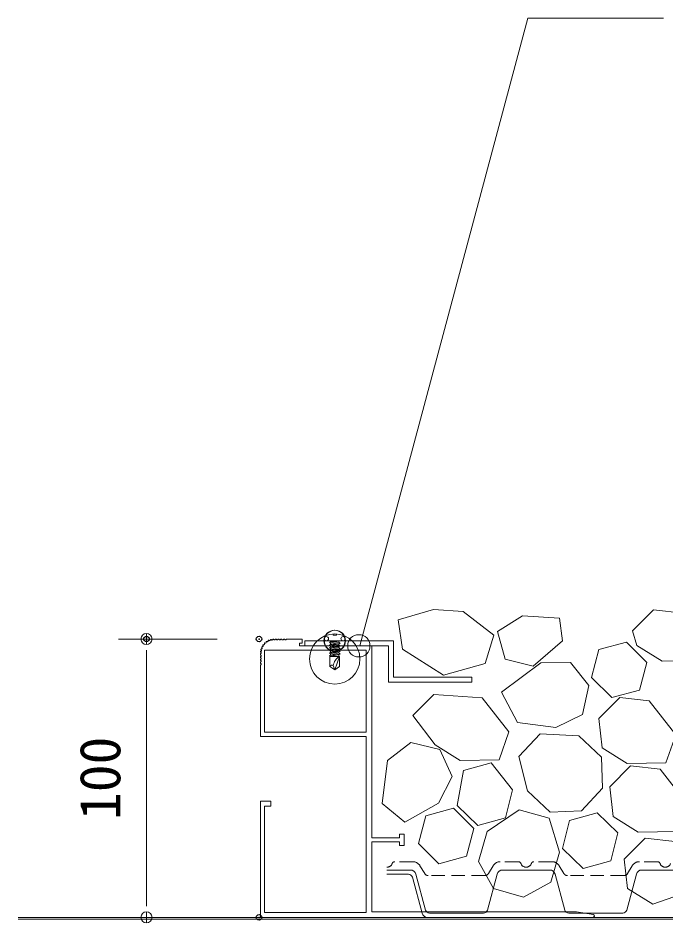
# Model space of a CAD drawing. Units: millimetres, scale not verified. Extents: x -1485 to 1485, y -1050 to 1050.
# Drawn here: x -796.9 to -564.1, y -223.3 to 101.8 of the extents above; entities that cross this region are included whole.
import ezdxf
from ezdxf.enums import TextEntityAlignment as Align

# ---------------------------------------------------------------- set-up
doc = ezdxf.new("R2010")
doc.units = ezdxf.units.MM
doc.header["$LTSCALE"] = 4
doc.header["$PDMODE"] = 32
doc.header["$PDSIZE"] = 2
doc.linetypes.add('DASHED1', pattern=[1.8, 1.2, -0.6])
for name, color, linetype, lineweight in [('0-0_0', 7, 'Continuous', 18), ('0-4_BOUSUI', 1, 'Continuous', 18), ('0-5_KANAMONO_SCREW', 4, 'Continuous', 18), ('0-7_KANAMONO', 4, 'Continuous', 18), ('0-8_MOJI', 7, 'Continuous', 18), ('0-9_ecom', 7, 'Continuous', 18), ('0-B_FD-L', 8, 'DASHED1', 18), ('0-D_00KANAMONO', 5, 'Continuous', 18)]:
    doc.layers.add(name, color=color, linetype=linetype, lineweight=lineweight)
doc.layers.add('0-1_DEFPOINTS', color=7, linetype='Continuous')
doc.layers.add('0-C_255', color=7, linetype='Continuous')
doc.styles.add('ＭＳ ゴシック', font='')
doc.styles.get('ＭＳ ゴシック').set_extended_font_data('MS Gothic')

# ---------------------------------------------------------------- blocks, each defined once
blk = doc.blocks.new('sd-n13')
at = {"layer": '0-5_KANAMONO_SCREW'}
for p, q in [((-3.75, 0), (3.75, 0)), ((-2.4, -0.5), (1.6, 0)), ((-2.4, -0.5), (-0.445, 0)), ((-1.9, -1), (2.009, 0)), ((-1.9, 0), (-1.9, -0.372)), ((-1.9, -1), (-2.4, -0.5)), ((-2.4, -1.7), (1.9, -0.6)), ((-2.4, -1.7), (2.4, -1.1)), ((-1.9, -2.2), (-2.4, -1.7)), ((-2.4, -2.9), (1.9, -1.8)), ((-2.4, -2.9), (2.4, -2.3)), ((-1.9, -3.4), (-2.4, -2.9)), ((-2.4, -4.1), (1.9, -3)), ((-2.4, -4.1), (2.4, -3.5)), ((-1.9, -1), (-1.9, -1.572)), ((-1.9, -2.2), (2.4, -1.1)), ((-1.9, -2.2), (-1.9, -2.772)), ((-1.9, -3.4), (2.4, -2.3)), ((-1.9, -3.4), (-1.9, -3.972)), ((-1.9, -4.6), (2.4, -3.5)), ((1.9, -0.028), (1.9, -0.6)), ((2.4, -1.1), (1.9, -0.6)), ((1.9, -1.228), (1.9, -1.8)), ((2.4, -2.3), (1.9, -1.8)), ((1.9, -2.428), (1.9, -3)), ((2.4, -3.5), (1.9, -3)), ((1.9, -3.628), (1.9, -4.2)), ((-1.9, -4.6), (-2.4, -4.1)), ((-2.4, -5.3), (1.9, -4.2)), ((-2.4, -5.3), (2.4, -4.7)), ((-1.9, -5.8), (-2.4, -5.3)), ((-2.4, -6.5), (1.9, -5.4)), ((-2.4, -6.5), (2.4, -5.9)), ((-1.9, -7), (-2.4, -6.5)), ((2.15, -7), (-2.15, -7)), ((-2.15, -11.495), (-2.15, -7)), ((-1.9, -4.6), (-1.9, -5.172)), ((-1.9, -5.8), (2.4, -4.7)), ((-1.9, -5.8), (-1.9, -6.372)), ((-1.9, -7), (2.4, -5.9)), ((0, -13), (2.15, -7)), ((2.4, -4.7), (1.9, -4.2)), ((1.9, -4.828), (1.9, -5.4)), ((2.4, -5.9), (1.9, -5.4)), ((1.9, -6.028), (1.9, -7)), ((2.15, -11.495), (2.15, -7)), ((0, -13), (-2.15, -11.495)), ((0, -13), (-0.635, -10.995)), ((0, -13), (2.15, -11.495))]:
    blk.add_line(p, q, dxfattribs=at)
blk.add_lwpolyline([(0.75, 3.175), (0.75, 2.675), (-0.75, 2.675), (-0.75, 3.175)], dxfattribs=at)
for centre, radius in [((-0.091, 0.076), 4.75), ((0.091, 0.076), 4.75), ((0, -8.096), 11.296), ((0, -8.096), 11.296), ((-3.75, 1), 1), ((3.75, 1), 1)]:
    blk.add_circle(centre, radius, dxfattribs=at)
for centre, radius, start, end in [((4.694, -11.742), 5.381, 118.2142, 172.01632), ((-1.206, -11.809), 0.995, 54.94761, 161.58289)]:
    blk.add_arc(centre, radius, start, end, dxfattribs=at)
blk = doc.blocks.new('1')
at = {"layer": '0-D_00KANAMONO'}
for p, q in [((753.65, 227.668), (753.595, 227.507)), ((754.099, 227.642), (753.971, 227.754)), ((754.488, 227.846), (754.406, 227.696)), ((754.926, 227.742), (754.819, 227.875)), ((755.452, 227.92), (755.211, 227.715)), ((755.952, 227.715), (755.711, 227.92)), ((756.452, 227.92), (756.211, 227.715)), ((756.952, 227.715), (756.711, 227.92)), ((757.452, 227.92), (757.211, 227.715)), ((757.952, 227.715), (757.711, 227.92)), ((758.452, 227.92), (758.211, 227.715)), ((758.952, 227.715), (758.711, 227.92)), ((759.452, 227.92), (759.211, 227.715)), ((750.542, 224.454), (750.381, 224.399)), ((750.56, 224.893), (750.648, 224.747)), ((750.869, 225.22), (750.701, 225.194)), ((750.963, 225.648), (751.025, 225.49)), ((751.324, 225.917), (751.154, 225.921)), ((751.491, 226.323), (751.524, 226.156)), ((751.893, 226.525), (751.726, 226.558)), ((752.129, 226.895), (752.132, 226.725)), ((752.559, 227.024), (752.401, 227.086)), ((752.855, 227.348), (752.829, 227.18)), ((753.302, 227.401), (753.157, 227.489)), ((750.334, 222.838), (750.129, 222.597)), ((750.129, 222.338), (750.334, 222.097)), ((750.334, 221.838), (750.129, 221.597)), ((750.129, 221.338), (750.334, 221.097)), ((750.174, 223.23), (750.307, 223.123)), ((750.353, 223.643), (750.203, 223.561)), ((750.295, 224.078), (750.407, 223.95)), ((750.334, 220.838), (750.129, 220.597)), ((750.129, 220.338), (750.334, 220.097)), ((750.334, 219.838), (750.129, 219.597)), ((750.129, 219.338), (750.334, 219.097)), ((750.334, 218.838), (750.129, 218.597)), ((750.082, 127.967), (869.582, 127.967))]:
    blk.add_line(p, q, dxfattribs=at)
for points in [[(869.663, 128.961), (863.582, 129.967), (790.082, 129.967), (790.082, 155.067), (800.082, 155.067), (800.082, 153.817), (801.782, 153.817), (801.782, 157.817), (800.082, 157.817), (800.082, 156.567), (790.082, 156.567), (790.082, 225.467), (764.082, 225.467), (764.082, 226.467), (765.082, 226.467), (765.082, 227.967), (759.582, 227.967)], [(750.082, 218.467), (750.082, 192.967), (788.082, 192.967), (788.082, 129.667), (751.582, 129.667), (751.582, 167.967), (753.782, 167.967), (753.782, 169.667), (750.082, 169.667), (750.082, 127.967)]]:
    blk.add_lwpolyline(points, dxfattribs=at)
blk.add_lwpolyline([(751.582, 223.967), (788.082, 223.967), (788.082, 194.467), (751.582, 194.467)], close=True, dxfattribs=at)
for centre, radius, start, end in [((753.839, 227.604), 0.2, 48.84705, 161.15295), ((754.231, 227.793), 0.2, 228.84705, 331.15295), ((754.663, 227.749), 0.2, 38.84705, 151.15295), ((755.082, 227.867), 0.2, 218.84705, 310.36125), ((755.582, 227.767), 0.2, 49.63875, 130.36125), ((756.082, 227.867), 0.2, 229.63875, 310.36125), ((756.582, 227.767), 0.2, 49.63875, 130.36125), ((757.082, 227.867), 0.2, 229.63875, 310.36125), ((757.582, 227.767), 0.2, 49.63875, 130.36125), ((758.082, 227.867), 0.2, 229.63875, 310.36125), ((758.582, 227.767), 0.2, 49.63875, 130.36125), ((759.082, 227.867), 0.2, 229.63875, 310.36125), ((759.582, 227.767), 0.2, 90, 130.36125), ((750.445, 224.21), 0.2, 108.84705, 221.15295), ((750.731, 224.996), 0.2, 98.84705, 211.15295), ((750.477, 224.643), 0.2, 288.84705, 31.15295), ((750.838, 225.417), 0.2, 278.84705, 21.15295), ((751.15, 225.721), 0.2, 88.84705, 201.15295), ((751.328, 226.117), 0.2, 268.84705, 11.15295), ((751.688, 226.362), 0.2, 78.84705, 191.15295), ((751.932, 226.721), 0.2, 258.84705, 1.15295), ((752.328, 226.899), 0.2, 68.84705, 181.15295), ((752.632, 227.211), 0.2, 248.84705, 351.15295), ((753.053, 227.318), 0.2, 58.84705, 171.15295), ((753.406, 227.572), 0.2, 238.84705, 341.15295), ((750.282, 222.467), 0.2, 139.63875, 220.36125), ((750.282, 221.467), 0.2, 139.63875, 220.36125), ((750.3, 223.386), 0.2, 118.84705, 231.15295), ((750.182, 222.967), 0.2, 319.63875, 51.15295), ((750.182, 221.967), 0.2, 319.63875, 40.36125), ((750.182, 220.967), 0.2, 319.63875, 40.36125), ((750.256, 223.818), 0.2, 298.84705, 41.15295), ((750.282, 220.467), 0.2, 139.63875, 220.36125), ((750.282, 219.467), 0.2, 139.63875, 220.36125), ((750.282, 218.467), 0.2, 139.63875, 180), ((750.182, 219.967), 0.2, 319.63875, 40.36125), ((750.182, 218.967), 0.2, 319.63875, 40.36125), ((869.582, 128.467), 0.5, 270, 80.60091)]:
    blk.add_arc(centre, radius, start, end, dxfattribs=at)
blk = doc.blocks.new('_Dot')
at = {"layer": '0-0_0'}
for p, q in [((-0.5, 0), (-1, 0)), ((0.25, 0), (-0.25, 0))]:
    blk.add_line(p, q, dxfattribs=at)
blk.add_circle((0, 0), 0.25, dxfattribs=at)
blk = doc.blocks.new('D3')
at = {"layer": '0-1_DEFPOINTS'}
for p in [(734.255, 928.679), (774.684, 928.679), (774.684, 828.679)]:
    blk.add_point(p, dxfattribs=at)
at = {"layer": '0-8_MOJI'}
for p, q in [((759.684, 928.679), (724.255, 928.679)), ((734.255, 836.679), (734.255, 920.679)), ((759.684, 828.679), (724.255, 828.679))]:
    blk.add_line(p, q, dxfattribs=at)
at = {"layer": '0-8_MOJI', "xscale": 8, "yscale": 8}
for p, rotation in [((734.255, 928.679), 90), ((734.255, 828.679), 270)]:
    blk.add_blockref('_Dot', p, dxfattribs=dict(at, rotation=rotation))
at = {"layer": '0-8_MOJI', "style": 'ＭＳ ゴシック'}
blk.add_text('100', height=14.66, rotation=90, dxfattribs=at).set_placement((729.255, 863.679), align=Align.BOTTOM_LEFT)

msp = doc.modelspace()

# ---------------------------------------------------------------- linework, layer by layer
at = {"layer": '0-4_BOUSUI'}
for p, q in [((730.979, -221.321), (-796.871, -221.321)), ((730.979, -221.921), (-796.871, -221.921))]:
    msp.add_line(p, q, dxfattribs=at)
at = {"layer": '0-7_KANAMONO'}
msp.add_lwpolyline([(-633.803, -135.021), (-662.003, -135.021), (-662.003, -122.021), (-693.803, -122.021), (-693.803, -123.821), (-663.803, -123.821), (-663.803, -136.821), (-633.803, -136.821)], close=True, dxfattribs=at)
at = {"layer": '0-8_MOJI'}
for p, q in [((-674.152, -123.766), (-613.718, 101.777)), ((-613.718, 101.777), (-564.985, 101.777))]:
    msp.add_line(p, q, dxfattribs=at)
msp.add_circle((-674.464, -123.766), 4, dxfattribs=at)
at = {"layer": '0-9_ecom', "color": 1}
for points in [[(-658.778, -124.931), (-644.043, -134.343), (-629.085, -130.166), (-625.938, -119.99), (-636.971, -111.477), (-647.593, -110.673), (-660.358, -114.397)], [(-611.821, -131.089), (-621.83, -128.565), (-624.648, -118.635), (-615.667, -113.016), (-602.353, -113.799), (-601.325, -121.942)], [(-568.552, -110.845), (-557.967, -112.041), (-548.068, -118.934), (-551.59, -128.987), (-565.523, -129.269), (-574.54, -123.598), (-576.087, -118.374)], [(-590.875, -135.089), (-583.56, -142.372), (-573.595, -139.678), (-570.946, -129.701), (-578.261, -122.418), (-588.226, -125.113)], [(-598.474, -129.761), (-609.126, -129.829), (-623.256, -140.395), (-617.475, -151.372), (-603.651, -153.129), (-594.084, -148.446), (-591.78, -138.046)], [(-647.54, -141.24), (-630.096, -142.437), (-620.556, -154.691), (-624.078, -164.744), (-638.01, -165.026), (-647.028, -159.355), (-655.075, -148.77)], [(-580.725, -142.298), (-570.14, -143.495), (-560.599, -155.749), (-564.121, -165.802), (-578.054, -166.084), (-587.071, -160.413), (-588.26, -149.828)], [(-613.88, -175.85), (-616.94, -163.518), (-609.301, -155.336), (-595.437, -156.096), (-587.255, -163.736), (-586.871, -174.923), (-594.511, -183.105), (-605.698, -183.489)], [(-655.745, -158.481), (-664.205, -164.954), (-666.079, -180.371), (-657.886, -187.178), (-645.794, -180.25), (-640.981, -170.747), (-645.41, -161.059)], [(-619.264, -175.532), (-621.788, -185.541), (-631.719, -188.359), (-639.124, -181.169), (-636.812, -168.618), (-626.882, -165.8)], [(-576.801, -166.922), (-566.216, -168.118), (-556.675, -180.372), (-560.197, -190.425), (-574.13, -190.707), (-583.147, -185.037), (-584.336, -174.451)], [(-653.039, -194.782), (-645.724, -202.064), (-635.759, -199.37), (-633.11, -189.394), (-640.426, -182.111), (-650.39, -184.805)], [(-602.386, -197.89), (-606.108, -185.742), (-616.869, -182.659), (-628.365, -190.445), (-631.449, -201.206), (-626.021, -210.996), (-615.26, -214.08), (-605.47, -208.652)], [(-581.384, -190.958), (-583.909, -200.967), (-593.839, -203.785), (-601.245, -196.594), (-598.72, -186.585), (-588.79, -183.767)], [(-571.565, -192.858), (-560.98, -194.054), (-555.316, -203.076), (-558.838, -213.129), (-568.894, -216.643), (-577.911, -210.973), (-579.1, -200.387)]]:
    msp.add_lwpolyline(points, close=True, dxfattribs=at)
at = {"layer": '0-B_FD-L'}
for p, q in [((-655.059, -201.321), (-661.532, -201.321)), ((-617.189, -201.321), (-623.662, -201.321)), ((-605.059, -201.321), (-611.532, -201.321)), ((-567.189, -201.321), (-573.662, -201.321)), ((-650.798, -205.593), (-652.487, -202.778)), ((-626.235, -202.778), (-627.924, -205.593)), ((-600.798, -205.593), (-602.487, -202.778)), ((-576.235, -202.778), (-577.924, -205.593)), ((-629.21, -206.321), (-649.511, -206.321)), ((-579.21, -206.321), (-599.511, -206.321))]:
    msp.add_line(p, q, dxfattribs=at)
at = {"layer": '0-B_FD-L', "linetype": 'Continuous'}
for p, q in [((-655.895, -204.321), (-664.361, -204.321)), ((-656.663, -205.821), (-664.361, -205.821)), ((-651.756, -219.839), (-655.214, -206.933)), ((-650.505, -218.709), (-653.963, -205.803)), ((-624.758, -205.803), (-628.216, -218.709)), ((-600.505, -218.709), (-603.963, -205.803)), ((-574.758, -205.803), (-578.216, -218.709)), ((-629.665, -219.821), (-649.056, -219.821)), ((-579.665, -219.821), (-599.056, -219.821))]:
    msp.add_line(p, q, dxfattribs=at)
for points in [[(-605.895, -204.321), (-614.361, -204.321), (-622.826, -204.321)], [(-555.895, -204.321), (-564.361, -204.321), (-572.826, -204.321)]]:
    msp.add_lwpolyline(points, dxfattribs=at)
at = {"layer": '0-B_FD-L'}
for centre, radius, start, end in [((-661.532, -202.321), 1, 90, 160.52878), ((-655.059, -204.321), 3, 30.96376, 90), ((-623.662, -204.321), 3, 90, 149.03624), ((-617.189, -202.321), 1, 19.47122, 90), ((-611.532, -202.321), 1, 90, 160.52878), ((-605.059, -204.321), 3, 30.96376, 90), ((-573.662, -204.321), 3, 90, 149.03624), ((-567.189, -202.321), 1, 19.47122, 90), ((-664.361, -201.321), 2, 270, 340.52878), ((-614.361, -201.321), 2, 199.47122, 270), ((-614.361, -201.321), 2, 270, 340.52878), ((-564.361, -201.321), 2, 199.47122, 270), ((-564.361, -201.321), 2, 270, 340.52878), ((-649.511, -204.821), 1.5, 210.96376, 270), ((-629.21, -204.821), 1.5, 270, 329.03624), ((-599.511, -204.821), 1.5, 210.96376, 270), ((-579.21, -204.821), 1.5, 270, 329.03624)]:
    msp.add_arc(centre, radius, start, end, dxfattribs=at)
at = {"layer": '0-B_FD-L', "linetype": 'Continuous'}
for centre, radius, start, end in [((-655.895, -206.321), 2, 15, 90), ((-622.826, -206.321), 2, 90, 165), ((-605.895, -206.321), 2, 15, 90), ((-572.826, -206.321), 2, 90, 165), ((-656.663, -207.321), 1.5, 15, 90), ((-649.824, -219.321), 2, 195, 270), ((-649.056, -218.321), 1.5, 195, 270), ((-629.665, -218.321), 1.5, 270, 345), ((-599.056, -218.321), 1.5, 195, 270), ((-579.665, -218.321), 1.5, 270, 345)]:
    msp.add_arc(centre, radius, start, end, dxfattribs=at)

# ---------------------------------------------------------------- block references
at = {"layer": '0-5_KANAMONO_SCREW', "xscale": 0.8, "yscale": 0.8}
msp.add_blockref('sd-n13', (-683.114, -122.021), dxfattribs=at)
at = {"layer": '0-8_MOJI'}
msp.add_blockref('D3', (-1485, -1050), dxfattribs=at)
at = {"layer": '0-C_255'}
msp.add_blockref('1', (-1459.898, -349.288), dxfattribs=at)

doc.saveas('drawing.dxf')
